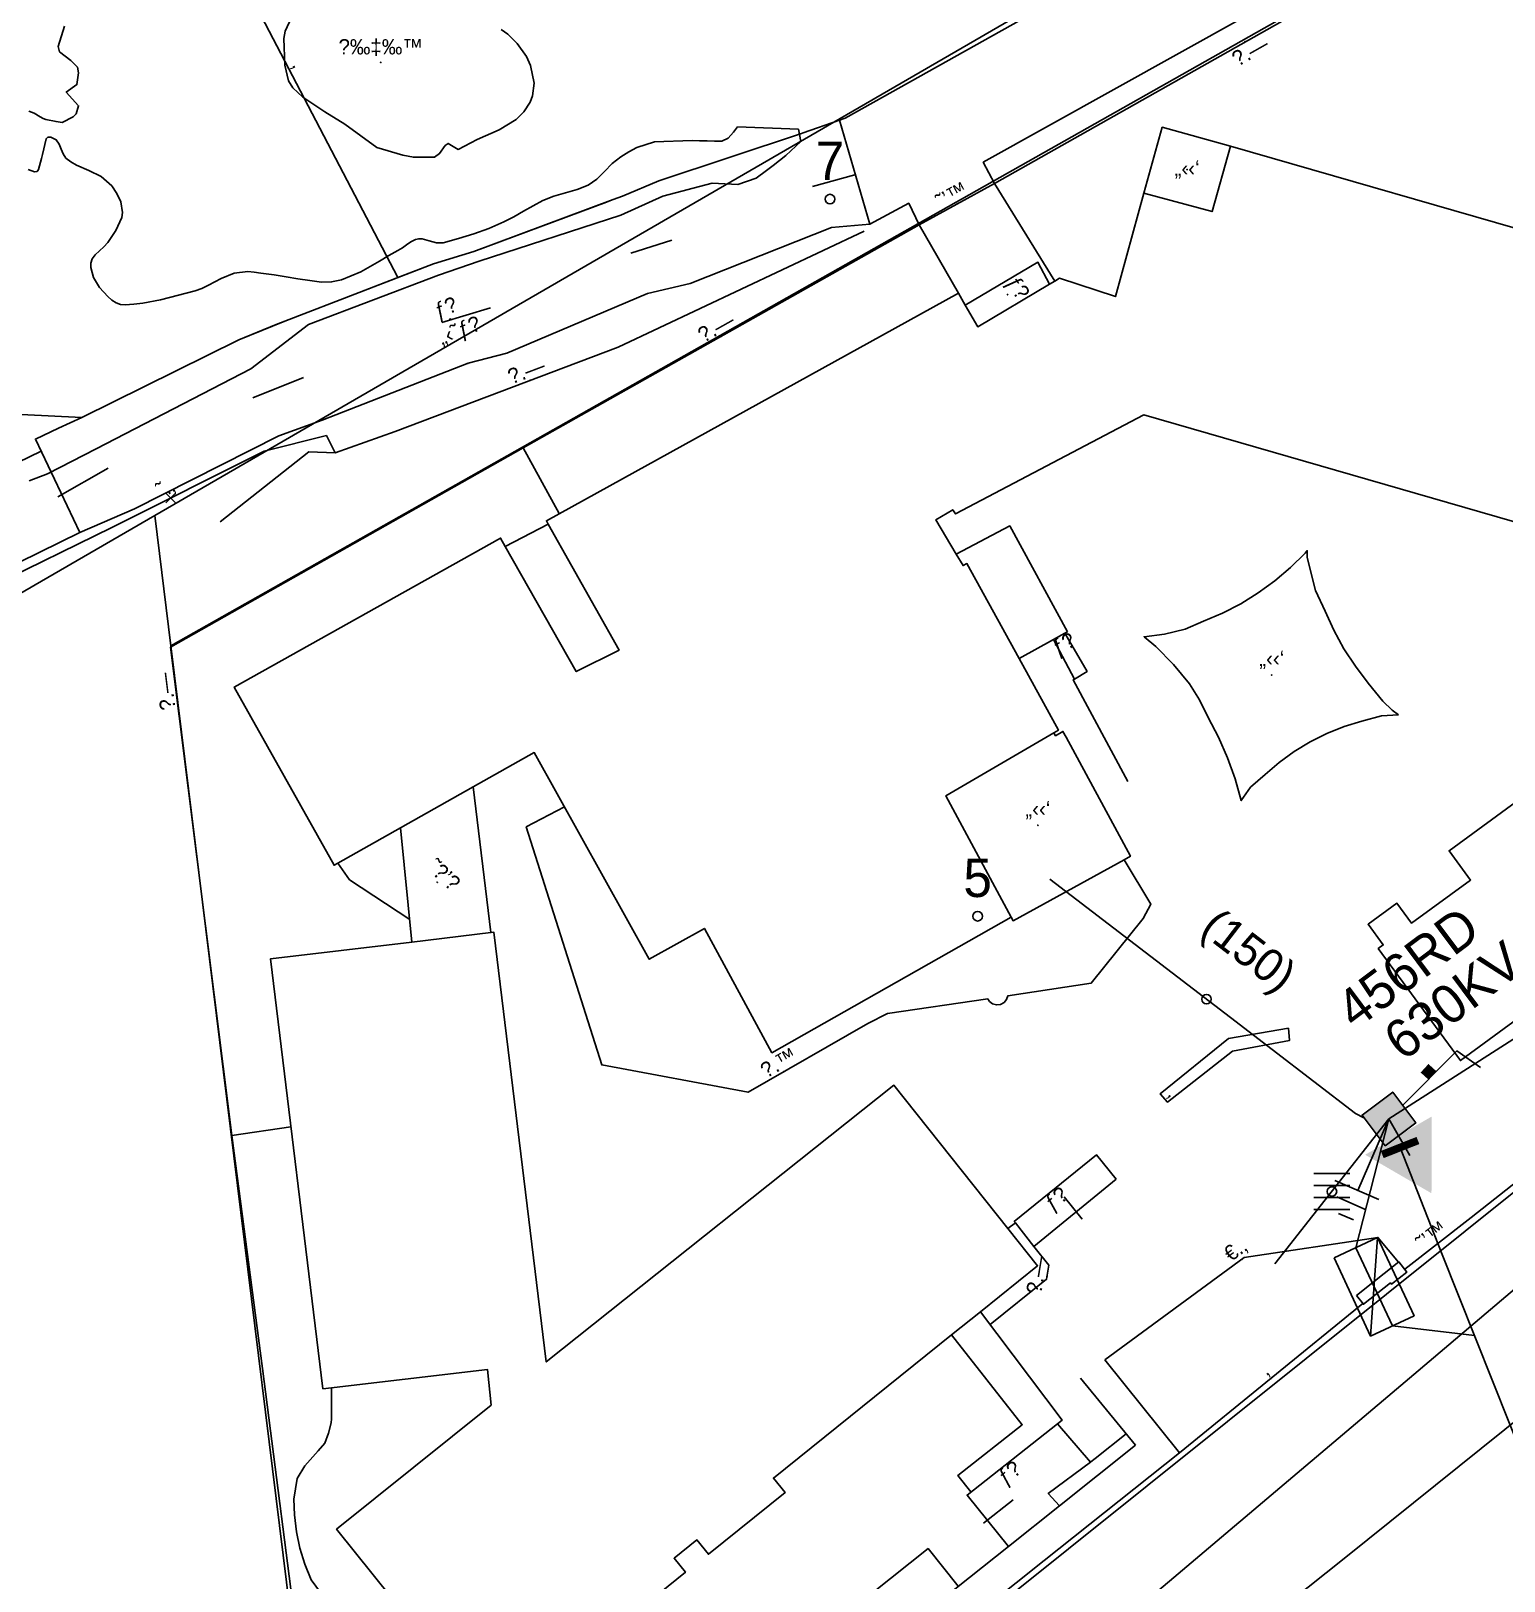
# Model space of a CAD drawing. Header units: metres. Extents: x 218299 to 220222, y 572714 to 574340.
# Drawn here: x 219226 to 219302.8, y 573741.8 to 573822.6 of the extents above; entities that cross this region are included whole.
import ezdxf
from ezdxf.enums import TextEntityAlignment as Align

# ---------------------------------------------------------------- set-up
doc = ezdxf.new("R2010")
doc.units = ezdxf.units.M
doc.header["$MEASUREMENT"] = 0
for name, color, linetype in [('1602', 44, 'Continuous'), ('1603', 44, 'Continuous'), ('6011', 10, 'Continuous'), ('6021', 110, 'Continuous'), ('6151', 102, 'CABLEUNDEXIST03'), ('6201', 7, 'Continuous'), ('6370', 7, 'Continuous'), ('6501', 7, 'Continuous'), ('6503', 7, 'Continuous'), ('6512', 7, 'Continuous'), ('6515', 7, 'Continuous'), ('6522', 1, 'Continuous'), ('6561', 7, 'Continuous'), ('6712', 3, 'CABLEDEAD03'), ('68154', 7, 'Continuous'), ('6911', 3, 'Continuous'), ('A_POINTS', 2, 'Continuous'), ('I_OTHER', 7, 'Continuous'), ('M2200', 253, 'Continuous'), ('M2207', 253, 'Continuous'), ('M2401', 7, 'Continuous'), ('M2404', 7, 'Continuous'), ('M2407', 253, 'Continuous'), ('M2408', 253, 'Continuous'), ('M2412', 253, 'Continuous'), ('M2414', 253, 'Continuous'), ('M2420', 253, 'Continuous'), ('M2601', 253, 'Continuous'), ('M2602', 253, 'Continuous'), ('M2603', 253, 'Continuous'), ('M2605', 253, 'Continuous'), ('M2612', 253, 'Continuous'), ('M2802', 253, 'Continuous')]:
    doc.layers.add(name, color=color, linetype=linetype)
doc.styles.add('HEBTXT', font='HEBTXT')
doc.styles.add('MAVAT_HEBTXT', font='HEBTXT')
doc.linetypes.add('CABLEDEAD03', pattern='A,2.5,[223,elecad.shx,S=0.01,R=0,X=0,Y=0],5,[222,elecad.shx,S=0.01,R=0,X=0,Y=0],2.5', length=10)
doc.linetypes.add('CABLEUNDEXIST03', pattern='A,3.5,[222,elecad.shx,S=0.01,R=0,X=0,Y=0],1.5', length=5)

# ---------------------------------------------------------------- blocks, each defined once
blk = doc.blocks.new('68154')
at = {"color": 0}
for p, q in [((0.9375, 0.9375), (-0.9375, 0.9375)), ((0.9375, 0.3125), (-0.9375, 0.3125)), ((0.9375, -0.3125), (-0.9375, -0.3125)), ((0.9375, -0.9375), (-0.9375, -0.9375))]:
    blk.add_line(p, q, dxfattribs=at)
at = {"layer": 'A_POINTS'}
blk.add_circle((0, 0), 0.25, dxfattribs=at)
blk = doc.blocks.new('6522')
at = {"color": 0}
for points in [[(0.707, 0.707), (3.55, 3.55), (4.778, 2.689)], [(2.084, 2.082), (1.693, 2.422), (2.067, 2.83), (2.465, 2.465)]]:
    blk.add_lwpolyline(points, dxfattribs=at)
blk.add_solid([(2.083, 2.083), (1.693, 2.422), (2.465, 2.465), (2.067, 2.83)], dxfattribs=at)
at = {"color": 0, "style": 'HEBTXT'}
blk.add_attdef('PLACE', (4.757, 3.899), '', height=1.7, dxfattribs=at)
blk = doc.blocks.new('6515')
at = {"color": 0, "const_width": 0.4}
blk.add_lwpolyline([(0, 1), (0, -1)], dxfattribs=at)
at = {"color": 0, "style": 'HEBTXT', "flags": 1}
for tag, p in [('POLE_NUM', (0.583, 1.177)), ('POLE_TYPE', (0.591, -1.226))]:
    blk.add_attdef(tag, p, '', height=1.7, dxfattribs=at)
blk = doc.blocks.new('6201')
at = {"color": 0}
blk.add_solid([(-2, 1), (2, 1), (0, 4.464)], dxfattribs=at)
at = {"color": 0, "style": 'HEBTXT'}
for tag, p, height in [('TRN_NAME', (2.777, 4.893), 3), ('POWER', (2.777, 1.493), 2)]:
    blk.add_attdef(tag, p, '', height=height, dxfattribs=at)
blk = doc.blocks.new('6503')
at = {"color": 0}
blk.add_line((-2.25, 1.25), (2.25, -1.25), dxfattribs=at)
blk.add_lwpolyline([(-2.25, -1.25), (2.25, -1.25), (2.25, 1.25), (-2.25, 1.25)], close=True, dxfattribs=at)
at = {"color": 0, "style": 'HEBTXT', "flags": 1}
blk.add_attdef('FUSE_SIZE', text='', height=1.5, dxfattribs=at).set_placement((0, 2.782), align=Align.MIDDLE_CENTER)
for tag, p in [('POLE_NUM', (-6.276, -3.363)), ('POLE_TYPE', (-6.276, -5.796))]:
    blk.add_attdef(tag, p, '', height=1.7, dxfattribs=at)
blk = doc.blocks.new('6370')
at = {"color": 0}
blk.add_lwpolyline([(-1, -1), (1, -1), (1, 1), (-1, 1)], close=True, dxfattribs=at)
for points in [[(-0.991, 1.013), (1.003, 1.013), (-0.991, -1.013)], [(-0.991, -1.013), (1.003, -1.013), (1.003, 1.013)]]:
    blk.add_solid(points, dxfattribs=at)
at = {"color": 0, "style": 'HEBTXT'}
blk.add_attdef('POLE_NUM', (2.033, 2.706), '', height=2, dxfattribs=at)
at = {"color": 0, "style": 'HEBTXT', "flags": 1}
blk.add_attdef('MAP_TYPE', (2.063, -0.224), '', height=2, dxfattribs=at)
blk = doc.blocks.new('6561')
at = {"color": 0}
blk.add_line((0, 0), (-1.62, -3.72), dxfattribs=at)
at = {"color": 0, "flags": 128}
for points in [[(-2.812, -3.202), (-0.519, -4.199)], [(-2.718, -4.061), (-1.185, -4.727)], [(-2.624, -4.919), (-1.851, -5.255)]]:
    blk.add_lwpolyline(points, dxfattribs=at)
at = {"color": 0, "style": 'HEBTXT'}
for tag, p in [('TYPE', (1.691, -1.644)), ('DESC', (1.691, -4.209))]:
    blk.add_attdef(tag, p, '', height=1.5, dxfattribs=at)
blk = doc.blocks.new('6911')
at = {"layer": 'A_POINTS'}
blk.add_circle((0, 0), 0.25, dxfattribs=at)
at = {"color": 0, "style": 'HEBTXT', "flags": 1}
blk.add_attdef('CODE', (-2.918, 6.399), '', height=1.7, dxfattribs=at)
at = {"color": 0, "style": 'HEBTXT'}
for tag, p in [('PATH', (0.169, 4.708)), ('HTCH', (0.169, 2.708))]:
    blk.add_attdef(tag, text='', height=1.7, dxfattribs=at).set_placement(p, align=Align.MIDDLE_CENTER)
blk = doc.blocks.new('1603')
at = {"layer": 'A_POINTS'}
blk.add_circle((0, 0), 0.25, dxfattribs=at)
at = {"color": 0, "style": 'HEBTXT'}
blk.add_attdef('PARCEL_NUM', text='', height=2, dxfattribs=at).set_placement((0, 1), align=Align.CENTER)
at = {"color": 0, "style": 'HEBTXT', "flags": 1}
blk.add_attdef('LOT_NUM', text='', height=2, dxfattribs=at).set_placement((0, -2.5), align=Align.CENTER)
blk = doc.blocks.new('M2802')
blk.add_circle((0, 0), 0.025)
at = {"style": 'MAVAT_HEBTXT'}
blk.add_attdef('NAME', text='', height=0.8, dxfattribs=at).set_placement((0, 1.59), align=Align.MIDDLE)
blk = doc.blocks.new('M2207')
blk.add_circle((0, 0), 0.025)
at = {"style": 'MAVAT_HEBTXT'}
blk.add_attdef('NAME', text='', height=0.8, dxfattribs=at).set_placement((0, 1.59), align=Align.MIDDLE)
blk = doc.blocks.new('M2407')
blk.add_circle((0, 0), 0.025)
at = {"style": 'MAVAT_HEBTXT'}
blk.add_attdef('NAME', text='', height=0.8, dxfattribs=at).set_placement((0, 1.59), align=Align.MIDDLE)
blk = doc.blocks.new('M2408')
blk.add_circle((0, 0), 0.025)
at = {"style": 'MAVAT_HEBTXT'}
blk.add_attdef('NAME', text='', height=0.8, dxfattribs=at).set_placement((0, 1.59), align=Align.MIDDLE)
blk = doc.blocks.new('M2412')
blk.add_circle((0, 0), 0.025)
at = {"style": 'MAVAT_HEBTXT'}
blk.add_attdef('NAME', text='', height=0.8, dxfattribs=at).set_placement((0, 1.59), align=Align.MIDDLE)
blk = doc.blocks.new('M2414')
blk.add_circle((0, 0), 0.025)
at = {"style": 'MAVAT_HEBTXT'}
for tag, p in [('NAME', (0, 1.6)), ('HEIGHT', (0, -1.6))]:
    blk.add_attdef(tag, text='', height=0.8, dxfattribs=at).set_placement(p, align=Align.MIDDLE)
blk = doc.blocks.new('M2601')
blk.add_circle((0, 0), 0.025)
at = {"style": 'MAVAT_HEBTXT'}
blk.add_attdef('NAME', text='', height=0.8, dxfattribs=at).set_placement((0, 1.59), align=Align.MIDDLE)
blk = doc.blocks.new('M2602')
blk.add_circle((0, 0), 0.025)
at = {"style": 'MAVAT_HEBTXT'}
blk.add_attdef('NAME', text='', height=0.8, dxfattribs=at).set_placement((0, 1.59), align=Align.MIDDLE)
blk = doc.blocks.new('M2603')
for points in [[(-0.5, -0.5), (0.5, 0.51)], [(0.5, -0.5), (-0.5, 0.51)]]:
    blk.add_lwpolyline(points)
at = {"style": 'MAVAT_HEBTXT'}
blk.add_attdef('NAME', text='', height=0.8, dxfattribs=at).set_placement((0, 1.59), align=Align.MIDDLE)
blk = doc.blocks.new('M2605')
blk.add_circle((0, 0), 0.025)
at = {"style": 'MAVAT_HEBTXT'}
blk.add_attdef('NAME', text='', height=0.8, dxfattribs=at).set_placement((0, 1.59), align=Align.MIDDLE)
blk = doc.blocks.new('M2612')
blk.add_circle((0, 0), 0.025)
at = {"style": 'MAVAT_HEBTXT'}
blk.add_attdef('NAME', text='', height=0.8, dxfattribs=at).set_placement((0, 1.59), align=Align.MIDDLE)
blk = doc.blocks.new('111')
at = {"layer": 'M2200'}
for points in [[(219304.949, 573796.584, 593.055), (219284.057, 573802.612, 593.055), (219274.245, 573797.448, 592.155), (219274.104, 573797.671, 592.155), (219273.224, 573797.147, 592.155), (219274.284, 573795.354, 590.918), (219274.638, 573794.756, 590.505), (219274.638, 573794.756, 590.505), (219274.839, 573794.865, 590.505), (219274.839, 573794.865, 590.505), (219277.556, 573789.921, 590.505), (219279.613, 573786.178, 590.505), (219279.376, 573786.04, 590.569), (219273.739, 573782.752, 592.08), (219273.739, 573782.752, 592.08), (219277.14, 573776.426, 592.08), (219277.14, 573776.426, 592.08), (219264.668, 573769.363, 592.08), (219261.156, 573775.848, 592.08), (219258.272, 573774.239, 592.155), (219252.284, 573785.012, 592.455), (219249.097, 573783.219, 592.455), (219245.313, 573781.09, 592.455), (219242.034, 573779.244, 592.455), (219241.843, 573779.137, 592.455), (219236.637, 573788.423, 592.455), (219250.522, 573796.19, 592.53), (219250.768, 573795.746, 592.53), (219250.768, 573795.746, 592.53), (219254.469, 573789.231, 592.53), (219254.469, 573789.231, 592.53), (219256.704, 573790.354, 592.08), (219256.704, 573790.354, 592.08), (219253.014, 573796.924, 592.08), (219253.014, 573796.924, 592.08), (219252.917, 573797.097, 592.08), (219274.402, 573808.953, 592.117), (219274.402, 573808.953, 592.117), (219274.756, 573808.336, 592.117), (219275.405, 573807.206, 592.117), (219275.405, 573807.206, 592.117), (219279.149, 573809.422, 592.117), (219279.42, 573809.582, 592.117), (219279.672, 573809.731, 592.117), (219282.584, 573808.781, 593.017), (219284.063, 573814.161, 593.092), (219284.063, 573814.161, 593.092), (219287.62, 573813.212, 593.092), (219287.62, 573813.212, 593.092), (219288.58, 573816.613, 593.092), (219288.58, 573816.613, 593.092), (219305.602, 573811.712, 593.017)], [(219249.61, 573735.017, 592.53), (219241.972, 573744.523, 592.53), (219250.027, 573750.996, 592.455), (219249.845, 573752.847, 592.455), (219241.261, 573751.853, 592.53), (219238.522, 573774.253, 592.68), (219245.901, 573775.134, 592.537), (219250.021, 573775.626, 592.458), (219250.173, 573775.644, 592.455), (219252.908, 573753.245, 592.455), (219271.03, 573767.672, 592.53), (219276.976, 573760.207, 592.53), (219278.525, 573758.261, 592.53), (219275.545, 573755.867, 592.53), (219274.035, 573754.653, 592.53), (219264.752, 573747.194, 592.53), (219265.359, 573746.439, 590.13), (219261.359, 573743.225, 590.13), (219260.76, 573743.97, 592.53), (219259.574, 573743.017, 592.53), (219260.165, 573742.282, 590.167), (219256.094, 573739.011, 590.167)]]:
    blk.add_polyline3d(points, dxfattribs=at)
blk.add_polyline3d([(219310.846, 573776.482, 587.055), (219300.571, 573768.952, 587.055), (219296.288, 573774.797, 587.055), (219296.545, 573774.985, 587.055), (219295.759, 573776.058, 586.755), (219297.255, 573777.155, 586.755), (219298.02, 573776.111, 587.055), (219301.098, 573778.366, 587.055), (219299.978, 573779.894, 586.68), (219305.172, 573783.701, 586.68), (219306.269, 573782.203, 587.055), (219306.519, 573782.386, 587.055)], close=True, dxfattribs=at)
at = {"layer": 'M2207'}
for points in [[(219288.58, 573816.613, 587.617), (219285.019, 573817.602, 587.617), (219284.063, 573814.161, 587.617), (219287.62, 573813.212, 587.617), (219288.58, 573816.613, 587.617)], [(219253.014, 573796.924, 587.317), (219250.768, 573795.746, 587.317), (219254.469, 573789.231, 587.617), (219256.704, 573790.354, 587.617)], [(219280.083, 573791.304, 586.567), (219277.074, 573796.827, 586.567), (219274.284, 573795.354, 586.567), (219274.638, 573794.756, 586.567), (219274.839, 573794.865, 586.567), (219277.556, 573789.921, 586.567), (219279.357, 573790.906, 586.567), (219279.949, 573791.23, 586.567), (219280.083, 573791.304, 586.567)], [(219297.339, 573786.981, 587.242), (219296.456, 573786.931, 587.242), (219295.43, 573786.645, 587.242), (219294.502, 573786.361, 587.242), (219293.602, 573786.001, 587.242), (219292.734, 573785.569, 587.242), (219291.904, 573785.066, 587.242), (219291.119, 573784.497, 587.242), (219290.384, 573783.864, 587.242), (219289.62, 573783.201, 587.242), (219289.144, 573782.511, 587.242), (219288.825, 573783.635, 587.273), (219288.43, 573784.736, 587.297), (219287.961, 573785.807, 587.316), (219287.42, 573786.843, 587.33), (219286.962, 573787.757, 587.337), (219286.441, 573788.585, 587.339), (219285.608, 573789.594, 587.336), (219284.68, 573790.544, 587.326), (219284.075, 573791.043, 587.317), (219285.147, 573791.183, 587.317), (219286.213, 573791.441, 587.317), (219287.178, 573791.854, 587.317), (219288.162, 573792.276, 587.317), (219289.112, 573792.771, 587.317), (219290.023, 573793.335, 587.317), (219290.888, 573793.965, 587.317), (219291.705, 573794.658, 587.317), (219292.467, 573795.41, 587.317), (219292.584, 573795.536, 587.317), (219292.575, 573795.173, 587.323), (219293.016, 573793.456, 587.324), (219293.51, 573792.383, 587.323), (219293.969, 573791.386, 587.318), (219294.499, 573790.425, 587.31), (219295.098, 573789.506, 587.298), (219295.762, 573788.632, 587.283), (219296.519, 573787.685, 587.265), (219297.014, 573787.222, 587.244)], [(219279.376, 573786.04, 587.392), (219279.464, 573785.888, 587.392), (219279.846, 573786.11, 587.392), (219280.014, 573785.821, 587.392), (219283.362, 573779.606, 587.392), (219283.037, 573779.427, 587.416), (219277.244, 573776.248, 587.842), (219277.14, 573776.426, 587.842), (219273.739, 573782.752, 587.842)], [(219295.152, 573756.706, 585.173), (219297.36, 573758.459, 585.263), (219297.779, 573757.932, 585.281), (219296.976, 573757.295, 585.26), (219296.918, 573757.368, 585.266), (219295.512, 573756.253, 585.235)]]:
    blk.add_polyline3d(points, close=True, dxfattribs=at)
at = {"layer": 'M2401'}
blk.add_polyline3d([(219279.999, 573737.254, 576.334), (219298.144, 573752.587, 576.334), (219310.351, 573762.953, 576.334)], dxfattribs=at)
at = {"layer": 'M2404'}
blk.add_polyline3d([(219279.999, 573737.254, 576.334), (219298.144, 573752.587, 576.334), (219310.351, 573762.953, 576.334)], dxfattribs=at)
at = {"layer": 'M2407'}
for points in [[(219283.037, 573779.427, 584.099), (219284.435, 573777.112, 584.099), (219284.032, 573776.356, 584.099), (219281.32, 573772.995, 584.099), (219276.976, 573772.334, 584.099), (219276.909, 573772.135, 584.099), (219276.773, 573771.975, 584.099), (219276.587, 573771.877, 584.099), (219276.378, 573771.855, 584.099), (219276.176, 573771.912, 584.099), (219276.009, 573772.04, 584.099), (219275.921, 573772.174, 584.099), (219270.698, 573771.402, 584.249), (219269.668, 573770.895, 584.249), (219263.433, 573767.306, 584.249), (219255.801, 573768.728, 584.324), (219251.867, 573781.137, 584.399), (219253.861, 573782.175, 584.399)], [(219242.034, 573779.244, 584.399), (219242.64, 573778.38, 584.399), (219245.785, 573776.301, 584.399)], [(219275.049, 573746.469, 580.96), (219274.37, 573747.331, 580.96), (219277.722, 573749.972, 580.96), (219274.035, 573754.653, 581.11)], [(219254.229, 573722.777, 580.75), (219246.064, 573732.126, 580.75), (219243.028, 573738.666, 580.75), (219240.653, 573741.885, 580.75), (219240.318, 573742.698, 580.75), (219240.058, 573743.538, 580.75), (219239.876, 573744.398, 580.75), (219239.772, 573745.271, 580.75), (219239.747, 573746.096, 580.75), (219239.92, 573747.179, 580.75), (219240.321, 573747.823, 580.75), (219241.019, 573748.611, 580.75), (219241.359, 573749.008, 580.75), (219241.561, 573749.527, 580.75), (219241.686, 573750.07, 580.75), (219241.713, 573750.281, 580.75), (219241.71, 573751.905, 580.75)], [(219274.381, 573741.551, 580.874), (219272.818, 573743.516, 580.874), (219256.343, 573730.412, 580.874), (219257.906, 573728.447, 580.874), (219263.184, 573732.646, 581.05)]]:
    blk.add_polyline3d(points, dxfattribs=at)
at = {"layer": 'M2408'}
for points in [[(219224.113, 573799.537, 583.53), (219226.57, 573800.717, 583.53)], [(219302.78, 573830.86, 583.874), (219275.694, 573815.78, 583.874), (219276.281, 573814.68, 583.874)], [(219219.061, 573791.815, 575.399), (219228.584, 573796.479, 575.399), (219231.432, 573797.719, 575.399), (219238.971, 573801.52, 575.399), (219241.223, 573802.333, 575.399), (219248.832, 573805.302, 575.399), (219250.854, 573805.827, 575.399), (219258.18, 573808.931, 575.399), (219260.406, 573809.455, 575.399), (219267.776, 573812.376, 575.399), (219269.77, 573812.553, 575.399), (219271.81, 573813.645, 575.399), (219272.342, 573812.518, 575.399)]]:
    blk.add_polyline3d(points, dxfattribs=at)
at = {"layer": 'M2412'}
for points in [[(219228.584, 573796.479, 576.599), (219231.432, 573797.719, 578.324), (219238.971, 573801.52, 578.324), (219241.223, 573802.333, 579.749), (219248.832, 573805.302, 579.749), (219250.854, 573805.827, 581.099), (219258.18, 573808.931, 581.099), (219260.406, 573809.455, 582.449), (219267.776, 573812.376, 582.449), (219269.77, 573812.553, 583.574), (219268.19, 573817.971, 583.574), (219266.304, 573817.307, 582.449), (219266.216, 573817.276, 582.449), (219258.783, 573814.809, 582.449), (219256.876, 573814.011, 581.549), (219256.395, 573813.832, 581.099), (219249.137, 573811.131, 581.099), (219247.019, 573810.479, 579.749), (219239.277, 573807.5, 579.749), (219236.886, 573806.53, 578.249), (219228.689, 573802.481, 578.249), (219227.479, 573801.915, 577.424), (219226.269, 573801.35, 576.599)], [(219279.149, 573809.422, 584.595), (219275.405, 573807.206, 584.595), (219274.756, 573808.336, 583.875), (219278.544, 573810.566, 583.875)], [(219279.949, 573791.23, 584.111), (219279.357, 573790.906, 584.486), (219280.442, 573788.835, 584.486), (219281.105, 573789.244, 584.111)], [(219282.617, 573762.782, 583.511), (219281.602, 573764.042, 583.961), (219277.306, 573760.574, 583.961), (219277.369, 573760.499, 583.961), (219278.336, 573759.271, 583.511)], [(219279.569, 573750.029, 582.884), (219274.845, 573746.309, 580.975), (219276.999, 573743.634, 580.975), (219279.658, 573745.749, 582.25), (219279.077, 573746.391, 582.25), (219281.281, 573748.03, 582.887)]]:
    blk.add_polyline3d(points, close=True, dxfattribs=at)
at = {"layer": 'M2414'}
blk.add_polyline3d([(219249.097, 573783.219, 588.367), (219250.021, 573775.626, 588.367), (219245.901, 573775.134, 588.367), (219245.313, 573781.09, 588.367), (219249.097, 573783.219, 588.367)], dxfattribs=at)
at = {"layer": 'M2420'}
blk.add_lwpolyline([(219155.41, 573632.62), (219182.91, 573654.12), (219221.5, 573684.88), (219258.7, 573714.38), (219266.09, 573720.38), (219294.5, 573743), (219318.41, 573762.19), (219337.59, 573774.81)], dxfattribs=at)
at = {"layer": 'M2420', "linetype": 'Continuous', "lineweight": -3}
blk.add_lwpolyline([(219155.41, 573632.62), (219182.91, 573654.12), (219221.5, 573684.88), (219258.7, 573714.38), (219266.09, 573720.38), (219294.5, 573743), (219318.41, 573762.19), (219337.59, 573774.81)], dxfattribs=at)
at = {"layer": 'M2601'}
for points in [[(219233.989, 573831.544, 582.096), (219235.208, 573828.848, 582.096), (219245.164, 573809.766, 581.661)], [(219278.111, 573823.473, 586.642), (219268.483, 573818.074, 586.492), (219268.19, 573817.971, 586.357), (219266.304, 573817.307, 585.483), (219266.216, 573817.276, 585.442), (219266.216, 573817.276, 585.442), (219258.783, 573814.809, 585.292), (219258.783, 573814.809, 585.292), (219256.876, 573814.011, 584.092), (219256.876, 573814.011, 584.092), (219256.395, 573813.832, 584.074), (219256.222, 573813.768, 584.067), (219256.05, 573813.704, 584.06), (219249.137, 573811.131, 583.792), (219249.137, 573811.131, 583.792), (219247.019, 573810.479, 582.742), (219247.019, 573810.479, 582.742), (219245.084, 573809.735, 582.672), (219243.148, 573808.99, 582.601), (219239.277, 573807.5, 582.459), (219238.821, 573807.324, 582.442), (219236.886, 573806.53, 581.092), (219236.886, 573806.53, 581.092), (219228.689, 573802.481, 581.092), (219228.689, 573802.481, 581.092), (219220.593, 573802.874, 578.692)], [(219266.786, 573814.514, 583.192), (219269, 573815.128, 584.242)], [(219276.281, 573814.68, 585.545), (219276.281, 573814.68, 585.545), (219276.281, 573814.68, 585.545), (219279.42, 573809.582, 585.545)], [(219274.402, 573808.953, 585.545), (219272.342, 573812.518, 585.545)], [(219257.313, 573811.036, 581.842), (219259.449, 573811.721, 583.192)], [(219247.453, 573807.435, 580.942), (219250.003, 573808.193, 581.692)], [(219240.257, 573804.559, 580.342), (219237.609, 573803.506, 579.442)], [(219230.069, 573799.842, 578.842), (219227.435, 573798.336, 577.642)], [(219320.975, 573794.263, 586.755), (219327.752, 573781.765, 586.755), (219327.752, 573781.765, 586.755), (219327.752, 573781.765, 586.755), (219301.138, 573760.768, 586.005), (219301.138, 573760.768, 586.005)], [(219283.237, 573783.507, 585.173), (219280.387, 573788.802, 585.323), (219280.442, 573788.835, 585.312), (219281.105, 573789.244, 585.173), (219281.105, 573789.244, 585.173)], [(219291.599, 573770.646, 584.048), (219288.473, 573770.098, 584.048), (219284.916, 573767.224, 584.048), (219285.305, 573766.779, 584.048), (219288.68, 573769.45, 584.048), (219291.661, 573770.004, 584.048), (219291.599, 573770.646, 584.048)], [(219280.856, 573760.696, 584.498), (219279.902, 573761.851, 584.798)], [(219295.481, 573756.292, 585.472), (219285.926, 573748.504, 585.325), (219285.926, 573748.504, 585.325), (219285.926, 573748.504, 585.325)], [(219285.926, 573748.504, 583.975), (219285.926, 573748.504, 583.975), (219282.029, 573753.36, 583.975)], [(219283.632, 573748.91, 583.975), (219280.762, 573752.397, 583.975)], [(219285.926, 573748.504, 584.275), (219278.869, 573742.891, 584.275), (219265.641, 573732.349, 583.675), (219259.094, 573727.04, 583.675), (219259.094, 573727.04, 583.675)], [(219279.658, 573745.749, 583.9), (219279.658, 573745.749, 583.9), (219279.077, 573746.391, 583.9), (219279.077, 573746.391, 583.9), (219281.281, 573748.03, 583.9), (219281.303, 573748.046, 583.9), (219281.531, 573748.215, 583.9), (219281.531, 573748.215, 583.9)], [(219277.258, 573746.062, 582.55), (219275.701, 573744.847, 581.95)]]:
    blk.add_polyline3d(points, dxfattribs=at)
at = {"layer": 'M2602'}
for points in [[(219297.345, 573758.447, 583.675), (219296.269, 573759.741, 583.675), (219289.296, 573758.683, 583.675), (219282.029, 573753.36, 583.675), (219282.029, 573753.36, 583.675)], [(219281.531, 573748.215, 582.962), (219283.145, 573749.502, 582.962)]]:
    blk.add_polyline3d(points, dxfattribs=at)
at = {"layer": 'M2603'}
blk.add_polyline3d([(219224.007, 573793.691, 576.417), (219230.251, 573796.738, 578.578), (219238.19, 573800.717, 579.68), (219241.446, 573801.53, 581.425), (219241.906, 573800.642, 582.517)], dxfattribs=at)
at = {"layer": 'M2605'}
for points in [[(219276.281, 573814.68, 584.195), (219293.303, 573824.303, 584.391), (219302.383, 573829.437, 584.495), (219302.383, 573829.437, 584.495)], [(219269.489, 573812.189, 583.717), (219256.648, 573806.142, 583.417), (219245.027, 573801.747, 583.117), (219241.906, 573800.642, 582.517), (219240.534, 573800.693, 580.717), (219235.91, 573797.04, 579.817)], [(219251.709, 573800.893, 583.445), (219272.342, 573812.518, 584.045), (219272.342, 573812.518, 584.045)], [(219236.513, 573765.052, 583.895), (219233.322, 573790.511, 583.895), (219251.709, 573800.893, 583.97), (219251.709, 573800.893, 583.97), (219251.709, 573800.893, 583.97), (219251.709, 573800.893, 583.97)], [(219251.709, 573800.893, 583.895), (219253.583, 573797.465, 583.895)], [(219236.513, 573765.052, 583.895), (219239.592, 573765.498, 583.895)], [(219242.77, 573715.519, 580.025), (219241.864, 573722.985, 580.145), (219240.073, 573737.614, 580.295), (219238.111, 573752.903, 580.595), (219236.513, 573765.052, 580.595)], [(219276.976, 573760.207, 584.273), (219277.369, 573760.499, 584.273), (219277.369, 573760.499, 584.273), (219278.336, 573759.271, 584.273), (219279.109, 573758.291, 584.273), (219278.989, 573757.556, 584.273), (219276.05, 573755.198, 584.273)], [(219275.545, 573755.867, 583.225), (219279.812, 573750.219, 583.075), (219279.569, 573750.029, 582.974)], [(219263.184, 573732.646, 581.05), (219276.999, 573743.634, 582.165), (219279.658, 573745.749, 582.379), (219283.632, 573748.91, 582.7), (219283.632, 573748.91, 582.7)]]:
    blk.add_polyline3d(points, dxfattribs=at)
at = {"layer": 'M2612'}
for points in [[(219272.342, 573812.518, 585.545), (219272.342, 573812.518, 585.545), (219276.281, 573814.68, 585.545)], [(219297.666, 573758.074, 585.505), (219301.138, 573760.768, 585.505)]]:
    blk.add_polyline3d(points, dxfattribs=at)
at = {"layer": 'M2802'}
for points in [[(219239.62, 573823.333, 580.342), (219239.294, 573822.606, 580.222), (219239.222, 573822.225, 580.192), (219239.279, 573820.846, 580.192), (219239.465, 573820.022, 580.192), (219239.692, 573819.659, 580.192), (219240.218, 573819.173, 580.227), (219241.359, 573818.416, 580.342), (219242.401, 573817.772, 580.38), (219244.064, 573816.547, 580.53), (219245.435, 573816.141, 580.68), (219245.981, 573816.039, 580.763), (219247.075, 573816.051, 580.98), (219247.341, 573816.232, 581.032), (219247.629, 573816.651, 581.096), (219247.794, 573816.762, 581.13), (219248.313, 573816.446, 581.28), (219249.308, 573816.964, 581.28), (219250.452, 573817.473, 581.58), (219251.335, 573818.005, 581.68), (219251.744, 573818.414, 581.73), (219252.063, 573818.905, 581.78), (219252.192, 573819.24, 581.813), (219252.27, 573819.906, 581.88), (219252.079, 573820.83, 581.923), (219251.869, 573821.289, 581.915), (219251.397, 573821.966, 581.88), (219250.897, 573822.459, 581.837), (219250.551, 573822.705, 581.804)], [(219227.791, 573822.878, 578.869), (219227.456, 573821.815, 578.869), (219227.528, 573821.54, 578.869), (219228.121, 573821.09, 578.869), (219228.467, 573820.729, 578.869), (219228.515, 573820.436, 578.869), (219228.438, 573819.832, 578.869), (219227.875, 573819.435, 578.719), (219228.519, 573818.724, 578.719), (219228.393, 573818.297, 578.669), (219228.244, 573818.141, 578.644), (219227.667, 573817.848, 578.569), (219227.35, 573817.901, 578.548), (219226.817, 573818.011, 578.505), (219226.668, 573818.064, 578.49), (219226.516, 573818.148, 578.471), (219226.212, 573818.339, 578.428), (219225.922, 573818.447, 578.386)], [(219225.899, 573815.403, 578.184), (219226.232, 573815.285, 578.188), (219226.357, 573815.306, 578.194), (219226.429, 573815.394, 578.205), (219226.487, 573815.585, 578.235), (219226.541, 573815.783, 578.278), (219226.593, 573815.984, 578.322), (219226.644, 573816.186, 578.355), (219226.831, 573817.004, 578.43), (219226.918, 573817.084, 578.448), (219227.071, 573817.086, 578.47), (219227.36, 573816.949, 578.505), (219227.502, 573816.73, 578.514), (219227.608, 573816.47, 578.511), (219227.716, 573816.212, 578.505), (219227.86, 573816, 578.505), (219228.113, 573815.797, 578.521), (219228.405, 573815.632, 578.547), (219229.054, 573815.351, 578.61), (219229.705, 573815.032, 578.658), (219230.258, 573814.545, 578.655), (219230.524, 573814.147, 578.625), (219230.719, 573813.724, 578.589), (219230.816, 573813.168, 578.533), (219230.771, 573812.895, 578.505), (219230.464, 573812.231, 578.431), (219230.261, 573811.907, 578.393), (219230.047, 573811.591, 578.355), (219229.846, 573811.364, 578.314), (219229.612, 573811.158, 578.265), (219229.392, 573810.958, 578.223), (219229.232, 573810.744, 578.205), (219229.163, 573810.526, 578.205), (219229.156, 573810.287, 578.205), (219229.302, 573809.769, 578.205), (219229.616, 573809.247, 578.205), (219230.043, 573808.776, 578.205), (219230.263, 573808.593, 578.205), (219230.486, 573808.452, 578.205), (219230.715, 573808.366, 578.205), (219230.953, 573808.345, 578.205), (219231.409, 573808.382, 578.217), (219231.867, 573808.441, 578.25), (219232.787, 573808.61, 578.363), (219234.604, 573809.083, 578.655), (219234.95, 573809.208, 578.71), (219235.289, 573809.366, 578.768), (219235.959, 573809.715, 578.889), (219236.635, 573809.999, 579.005), (219237.338, 573810.086, 579.105), (219237.683, 573810.051, 579.145), (219238.03, 573810.006, 579.181), (219238.723, 573809.905, 579.255), (219239.341, 573809.809, 579.327), (219239.957, 573809.704, 579.401), (219240.574, 573809.608, 579.477), (219241.189, 573809.536, 579.555), (219241.717, 573809.543, 579.628), (219242.232, 573809.648, 579.709), (219243.233, 573810.068, 579.892), (219244.208, 573810.632, 580.094), (219244.69, 573810.916, 580.199), (219245.173, 573811.176, 580.305), (219245.405, 573811.316, 580.373), (219245.621, 573811.475, 580.458), (219245.84, 573811.629, 580.541), (219246.081, 573811.753, 580.605), (219246.255, 573811.792, 580.633), (219246.435, 573811.786, 580.654), (219246.805, 573811.692, 580.683), (219247.178, 573811.588, 580.71), (219247.538, 573811.585, 580.755), (219248.338, 573811.798, 580.904), (219249.133, 573812.044, 581.066), (219249.919, 573812.332, 581.223), (219250.693, 573812.671, 581.355), (219251.211, 573812.941, 581.432), (219251.716, 573813.229, 581.509), (219252.219, 573813.516, 581.583), (219252.731, 573813.782, 581.655), (219253.309, 573814.006, 581.73), (219253.913, 573814.179, 581.804), (219254.515, 573814.355, 581.879), (219255.091, 573814.588, 581.955), (219255.546, 573814.905, 582.027), (219255.947, 573815.302, 582.101), (219256.343, 573815.712, 582.178), (219256.786, 573816.064, 582.255), (219257.203, 573816.321, 582.326), (219257.629, 573816.555, 582.405), (219258.541, 573816.838, 582.555), (219260.512, 573816.909, 582.705), (219260.9, 573816.905, 582.705), (219261.289, 573816.89, 582.705), (219261.677, 573816.877, 582.705), (219262.065, 573816.878, 582.705), (219262.389, 573817.03, 582.705), (219262.66, 573817.348, 582.705), (219262.884, 573817.634, 582.705), (219266.057, 573817.502, 582.737), (219266.179, 573816.865, 582.437), (219265.397, 573816.133, 582.437), (219264.736, 573815.617, 582.437), (219264.385, 573815.342, 582.437), (219263.859, 573814.952, 582.437), (219262.897, 573814.615, 582.437), (219261.564, 573814.694, 582.437), (219258.99, 573814.016, 582.437), (219256.796, 573813.024, 581.087), (219249.406, 573810.631, 581.087), (219247.284, 573809.902, 579.737), (219240.516, 573807.324, 579.737), (219237.497, 573805.01, 578.237), (219229.446, 573800.834, 578.087), (219226.901, 573799.535, 576.587), (219225.937, 573799.178, 576.587)]]:
    blk.add_polyline3d(points, dxfattribs=at)
at = {"layer": 'M2207'}
ref = blk.add_blockref('M2207', (219286.318, 573815.399), dxfattribs=dict(at, xscale=0.5, yscale=0.5, zscale=0.5))
ref.add_attrib('NAME', '„‹‹‘', dxfattribs={"layer": '0', "height": 0.8, "style": 'MAVAT_HEBTXT'}).set_placement((219286.318, 573815.399), align=Align.MIDDLE)
ref = blk.add_blockref('M2207', (219290.734, 573789.052), dxfattribs=dict(at, xscale=0.5, yscale=0.5, zscale=0.5))
ref.add_attrib('NAME', '„‹‹‘', dxfattribs={"layer": '0', "height": 0.8, "style": 'MAVAT_HEBTXT'}).set_placement((219290.734, 573789.848), align=Align.MIDDLE)
ref = blk.add_blockref('M2207', (219278.539, 573781.218), dxfattribs=dict(at, xscale=0.5, yscale=0.5, zscale=0.5))
ref.add_attrib('NAME', '„‹‹‘', dxfattribs={"layer": '0', "height": 0.8, "style": 'MAVAT_HEBTXT'}).set_placement((219278.539, 573782.013), align=Align.MIDDLE)
at = {"layer": 'M2407'}
ref = blk.add_blockref('M2407', (219265.292, 573768.376), dxfattribs=dict(at, xscale=0.5, yscale=0.5, zscale=0.5))
ref.add_attrib('NAME', '\x8e.™', dxfattribs={"layer": '0', "height": 0.8, "rotation": 29.92834, "style": 'MAVAT_HEBTXT'}).set_placement((219265.018, 573768.853), align=Align.MIDDLE)
at = {"layer": 'M2408'}
ref = blk.add_blockref('M2408', (219248.832, 573805.302), dxfattribs=dict(at, xscale=0.5, yscale=0.5, zscale=0.5))
ref.add_attrib('NAME', '„‹˜ƒ\x8e', dxfattribs={"layer": '0', "height": 0.8, "rotation": 21.31356, "style": 'MAVAT_HEBTXT'}).set_placement((219248.413, 573806.929), align=Align.MIDDLE)
at = {"layer": 'M2412'}
ref = blk.add_blockref('M2412', (219276.961, 573808.882), dxfattribs=dict(at, xscale=0.5, yscale=0.5, zscale=0.5))
ref.add_attrib('NAME', 'ƒ\x8e', dxfattribs={"layer": '0', "height": 0.8, "rotation": 304.35098, "style": 'MAVAT_HEBTXT'}).set_placement((219277.415, 573809.192), align=Align.MIDDLE)
ref = blk.add_blockref('M2412', (219247.896, 573807.604), dxfattribs=dict(at, xscale=0.5, yscale=0.5, zscale=0.5, rotation=322.9507043428155))
ref.add_attrib('NAME', 'ƒ\x8e', dxfattribs={"layer": '0', "height": 0.8, "rotation": 21.72038, "style": 'MAVAT_HEBTXT'}).set_placement((219247.693, 573808.115), align=Align.MIDDLE)
ref = blk.add_blockref('M2412', (219279.658, 573791.071), dxfattribs=dict(at, xscale=0.5, yscale=0.5, zscale=0.5, rotation=95.7937619588519))
ref.add_attrib('NAME', 'ƒ\x8e', dxfattribs={"layer": '0', "height": 0.8, "rotation": 28.79064, "style": 'MAVAT_HEBTXT'}).set_placement((219279.923, 573790.589), align=Align.MIDDLE)
ref = blk.add_blockref('M2412', (219279.199, 573762.102), dxfattribs=dict(at, xscale=0.5, yscale=0.5, zscale=0.5))
ref.add_attrib('NAME', 'ƒ\x8e', dxfattribs={"layer": '0', "height": 0.8, "rotation": 38.91282, "style": 'MAVAT_HEBTXT'}).set_placement((219279.544, 573761.674), align=Align.MIDDLE)
ref = blk.add_blockref('M2412', (219276.767, 573747.822), dxfattribs=dict(at, xscale=0.5, yscale=0.5, zscale=0.5))
ref.add_attrib('NAME', 'ƒ\x8e', dxfattribs={"layer": '0', "height": 0.8, "rotation": 38.22265, "style": 'MAVAT_HEBTXT'}).set_placement((219277.107, 573747.39), align=Align.MIDDLE)
at = {"layer": 'M2414'}
ref = blk.add_blockref('M2414', (219247.22, 573778.249), dxfattribs=dict(at, xscale=0.5, yscale=0.5, zscale=0.5))
ref.add_attrib('NAME', '˜\x81’\x8e', dxfattribs={"layer": '0', "height": 0.8, "rotation": 316.86074, "style": 'MAVAT_HEBTXT'}).set_placement((219247.596, 573778.65), align=Align.MIDDLE)
at = {"layer": 'M2601'}
ref = blk.add_blockref('M2601', (219239.502, 573820.618), dxfattribs=dict(at, xscale=0.5, yscale=0.5, zscale=0.5))
ref.add_attrib('NAME', '‚', dxfattribs={"layer": '0', "height": 0.8, "rotation": 297.55242, "style": 'MAVAT_HEBTXT'}).set_placement((219239.99, 573820.872), align=Align.MIDDLE)
ref = blk.add_blockref('M2601', (219285.187, 573766.913), dxfattribs=dict(at, xscale=0.5, yscale=0.5, zscale=0.5))
ref.add_attrib('NAME', '‚', dxfattribs={"layer": '0', "height": 0.8, "rotation": 311.14424, "style": 'MAVAT_HEBTXT'}).set_placement((219285.602, 573767.275), align=Align.MIDDLE)
ref = blk.add_blockref('M2601', (219290.704, 573752.398), dxfattribs=dict(at, xscale=0.5, yscale=0.5, zscale=0.5))
ref.add_attrib('NAME', '‚', dxfattribs={"layer": '0', "height": 0.8, "rotation": 39.1854, "style": 'MAVAT_HEBTXT'}).set_placement((219290.356, 573752.825), align=Align.MIDDLE)
at = {"layer": 'M2602'}
ref = blk.add_blockref('M2602', (219289.186, 573758.602), dxfattribs=dict(at, xscale=0.5, yscale=0.5, zscale=0.5))
ref.add_attrib('NAME', '€.‚', dxfattribs={"layer": '0', "height": 0.8, "rotation": 36.21989, "style": 'MAVAT_HEBTXT'}).set_placement((219288.861, 573759.046), align=Align.MIDDLE)
at = {"layer": 'M2603'}
ref = blk.add_blockref('M2603', (219233.328, 573798.28), dxfattribs=dict(at, xscale=0.5, yscale=0.5, zscale=0.5))
ref.add_attrib('NAME', '˜.‚', dxfattribs={"layer": '0', "height": 0.8, "rotation": 26.61987, "style": 'MAVAT_HEBTXT'}).set_placement((219233.082, 573798.772), align=Align.MIDDLE)
at = {"layer": 'M2605'}
ref = blk.add_blockref('M2605', (219289.332, 573822.058), dxfattribs=dict(at, xscale=0.5, yscale=0.5, zscale=0.5))
ref.add_attrib('NAME', '\x9a.—', dxfattribs={"layer": '0', "height": 0.8, "rotation": 29.48309, "style": 'MAVAT_HEBTXT'}).set_placement((219289.603, 573821.58), align=Align.MIDDLE)
ref = blk.add_blockref('M2605', (219262.026, 573806.705), dxfattribs=dict(at, xscale=0.5, yscale=0.5, zscale=0.5))
ref.add_attrib('NAME', '\x9a.—', dxfattribs={"layer": '0', "height": 0.8, "rotation": 29.40008, "style": 'MAVAT_HEBTXT'}).set_placement((219261.756, 573807.185), align=Align.MIDDLE)
ref = blk.add_blockref('M2605', (219252.056, 573804.406), dxfattribs=dict(at, xscale=0.5, yscale=0.5, zscale=0.5))
ref.add_attrib('NAME', '\x9a.—', dxfattribs={"layer": '0', "height": 0.8, "rotation": 20.71923, "style": 'MAVAT_HEBTXT'}).set_placement((219251.862, 573804.92), align=Align.MIDDLE)
ref = blk.add_blockref('M2605', (219233.604, 573788.258), dxfattribs=dict(at, xscale=0.5, yscale=0.5, zscale=0.5))
ref.add_attrib('NAME', '\x9a.—', dxfattribs={"layer": '0', "height": 0.8, "rotation": 97.1446, "style": 'MAVAT_HEBTXT'}).set_placement((219233.058, 573788.189), align=Align.MIDDLE)
ref = blk.add_blockref('M2605', (219279.011, 573757.693), dxfattribs=dict(at, xscale=0.5, yscale=0.5, zscale=0.5))
ref.add_attrib('NAME', '\x9a.—', dxfattribs={"layer": '0', "height": 0.8, "rotation": 80.67537, "style": 'MAVAT_HEBTXT'}).set_placement((219278.468, 573757.783), align=Align.MIDDLE)
at = {"layer": 'M2612'}
ref = blk.add_blockref('M2612', (219274.311, 573813.599), dxfattribs=dict(at, xscale=0.5, yscale=0.5, zscale=0.5))
ref.add_attrib('NAME', '˜’™', dxfattribs={"layer": '0', "height": 0.8, "rotation": 28.75266, "style": 'MAVAT_HEBTXT'}).set_placement((219274.047, 573814.081), align=Align.MIDDLE)
ref = blk.add_blockref('M2612', (219299.402, 573759.421), dxfattribs=dict(at, xscale=0.5, yscale=0.5, zscale=0.5))
ref.add_attrib('NAME', '˜’™', dxfattribs={"layer": '0', "height": 0.8, "rotation": 37.81341, "style": 'MAVAT_HEBTXT'}).set_placement((219299.065, 573759.855), align=Align.MIDDLE)
at = {"layer": 'M2802'}
ref = blk.add_blockref('M2802', (219244.273, 573820.982, 580.68), dxfattribs=dict(at, xscale=0.5, yscale=0.5, zscale=0.5))
ref.add_attrib('NAME', '\x8d‰‡‰™', dxfattribs={"layer": '0', "height": 0.8, "style": 'MAVAT_HEBTXT'}).set_placement((219244.273, 573821.778, 580.68), align=Align.MIDDLE)

msp = doc.modelspace()

# ---------------------------------------------------------------- linework, layer by layer
at = {"layer": '1602'}
for points in [[(219101.78, 573775.73), (219145.25, 573816.69), (219129.66, 573836.18), (219246.24, 573903.5), (219252.95, 573901.6), (219291.03, 573831.29), (219232.4932, 573797.3752), (219216.07, 573787.86), (219214.21, 573801.38), (219096.7179, 573707.0183), (219091.23, 573713), (219129.08, 573743.37)], [(219233.333, 573790.572), (219232.4932, 573797.3752), (219291.03, 573831.29), (219299.5916, 573836.2504), (219302.519, 573829.67)]]:
    msp.add_lwpolyline(points, close=True, dxfattribs=at)
for points in [[(219242.8309, 573713.6292), (219233.333, 573790.572), (219302.519, 573829.67), (219322.2908, 573792.6874)], [(219225.9657, 573714.5246), (219216.07, 573787.86), (219232.4932, 573797.3752), (219233.333, 573790.572), (219242.8309, 573713.6292)], [(219259.359, 573726.87), (219321.582, 573776.686)], [(219321.582, 573776.686), (219259.359, 573726.87)]]:
    msp.add_lwpolyline(points, dxfattribs=at)
at = {"layer": '6011'}
msp.add_lwpolyline([(219569.9445, 573910.4142), (219479.0062, 573868.7913), (219396.0105, 573829.3643), (219296.84, 573765.91)], dxfattribs=at)
at = {"layer": '6021'}
msp.add_lwpolyline([(219297.4229, 573764.4227), (219299.5868, 573758.9321), (219309.34, 573734.47)], dxfattribs=at)
at = {"layer": '6151', "flags": 128}
msp.add_lwpolyline([(219296.84, 573765.91), (219290.8969, 573758.3539)], dxfattribs=at)
at = {"layer": '6501'}
msp.add_lwpolyline([(219296.84, 573765.91), (219295.1135, 573759.2028), (219297.0207, 573755.127), (219301.3046, 573754.6237)], dxfattribs=at)
at = {"layer": '6512'}
msp.add_line((219296.84, 573765.91), (219297.9346, 573764.0016), dxfattribs=at)
at = {"layer": '6712'}
msp.add_lwpolyline([(219295.5414, 573765.9765), (219295.0992, 573766.1993), (219288.5791, 573771.1974), (219279.1657, 573778.4132)], dxfattribs=at)

# ---------------------------------------------------------------- block references
msp.add_blockref('111', (0, 0))
at = {"layer": '1603'}
for p, values in [((219267.6986, 573813.858), {'PARCEL_NUM': '7'}), ((219275.3979, 573776.4806), {'PARCEL_NUM': '5'})]:
    msp.add_blockref('1603', p, dxfattribs=at).add_auto_attribs(values)
at = {"layer": '6201', "rotation": 209.8378398499352}
msp.add_blockref('6201', (219296.84, 573765.91), dxfattribs=at)
at = {"layer": '6370'}
ref = msp.add_blockref('6370', (219296.84, 573765.91), dxfattribs=dict(at, rotation=36.79999999998864))
ref.add_attrib('POLE_NUM', '456RD', (219295.0788, 573770.5188), dxfattribs={"layer": '0', "color": 0, "height": 2, "rotation": 36.8, "style": 'HEBTXT'})
at = {"layer": '6503', "rotation": 295.0765072801019}
msp.add_blockref('6503', (219296.0671, 573757.1649, -583.675), dxfattribs=at)
at = {"layer": '6515', "rotation": 291.5098911899101}
msp.add_blockref('6515', (219297.4229, 573764.4227), dxfattribs=at)
at = {"layer": '6522'}
msp.add_blockref('6522', (219296.84, 573765.91), dxfattribs=at)
at = {"layer": '6561'}
msp.add_blockref('6561', (219296.84, 573765.91), dxfattribs=at)
at = {"layer": '68154'}
msp.add_blockref('68154', (219293.8685, 573762.132), dxfattribs=at)
at = {"layer": '6911'}
ref = msp.add_blockref('6911', (219287.329, 573772.1557), dxfattribs=dict(at, rotation=322.5274))
ref.add_attrib('HTCH', '(150)', dxfattribs={"layer": '0', "color": 0, "height": 1.7, "rotation": 322.5274, "style": 'HEBTXT'}).set_placement((219289.5557, 573774.7141), align=Align.MIDDLE_CENTER)

# ---------------------------------------------------------------- texts
at = {"layer": 'I_OTHER', "style": 'HEBTXT'}
msp.add_text('630KVA', height=2, rotation=36.8, dxfattribs=at).set_placement((219305.431, 573774.7637), align=Align.RIGHT)

doc.saveas('drawing.dxf')
